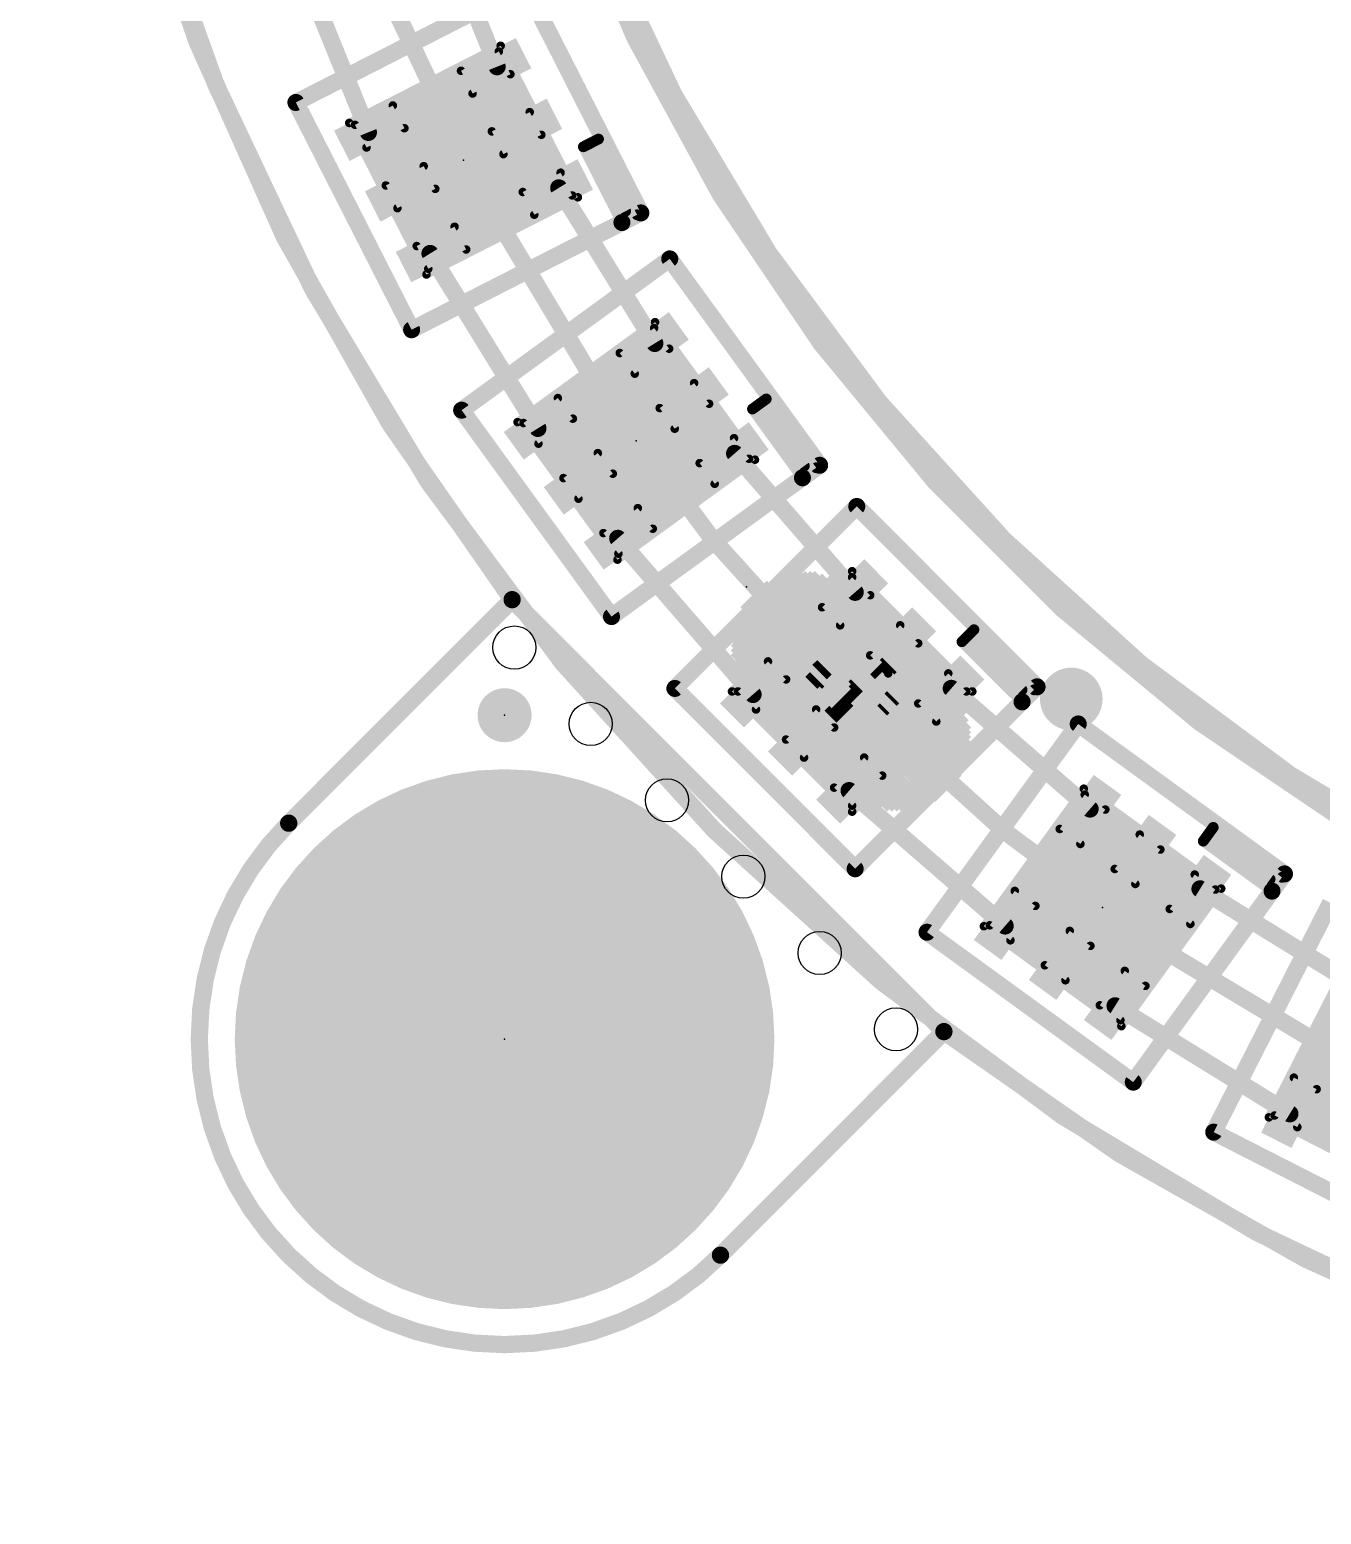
# Model space of a CAD drawing. Extents: x -17 to 92, y -61 to 85.
# Drawn here: x 0.76 to 15.96, y 0.76 to 18.22 of the extents above; entities that cross this region are included whole.
import ezdxf

# ---------------------------------------------------------------- set-up
doc = ezdxf.new("R2010")
doc.units = 0
for name, color, linetype in [('1', 12, 'CONTINUOUS'), ('16', 132, 'CONTINUOUS'), ('17', 110, 'CONTINUOUS'), ('18', 110, 'CONTINUOUS'), ('20', 31, 'CONTINUOUS'), ('21', 41, 'CONTINUOUS'), ('22', 253, 'CONTINUOUS'), ('23', 53, 'CONTINUOUS'), ('24', 53, 'CONTINUOUS'), ('39', 12, 'CONTINUOUS'), ('51', 253, 'CONTINUOUS')]:
    doc.layers.add(name, color=color, linetype=linetype)

# ---------------------------------------------------------------- blocks, each defined once
blk = doc.blocks.new('RECT')
blk.add_solid([(-0.5, -0.5), (0.5, -0.5), (-0.5, 0.5), (0.5, 0.5)])
blk = doc.blocks.new('PIE')
at = {"const_width": 0.5}
blk.add_lwpolyline([(0, -0.25, 1), (0, 0.25, 1), (0, -0.25)], format="xyb", dxfattribs=at)
blk = doc.blocks.new('ROUNDP')
at = {"const_width": 0.5}
blk.add_lwpolyline([(0, -0.25, 1), (0, 0.25, 1), (0, -0.25)], format="xyb", dxfattribs=at)
blk = doc.blocks.new('ROUNDV')
at = {"const_width": 0.5}
blk.add_lwpolyline([(0, -0.25, 1), (0, 0.25, 1), (0, -0.25)], format="xyb", dxfattribs=at)

msp = doc.modelspace()

# ---------------------------------------------------------------- linework, layer by layer
at = {"layer": '1'}
for points, const_width in [([(0.889, 27.94, 2.4102), (28.0035, 54.991)], 0.2032), ([(27.94, 52.705, 2.4142), (52.705, 27.94)], 0.2032), ([(6.2145, 17.7675, 1), (6.3087, 17.8055)], 0.1016), ([(4.6998, 16.9956, 1), (4.7939, 17.0338)], 0.1016), ([(7.0312, 16.3876, 1), (6.9447, 16.3342)], 0.1016), ([(5.5165, 15.6158, 1), (5.43, 15.5624)], 0.1016), ([(8.0736, 14.5059, 1), (8.1601, 14.5593)], 0.1016), ([(6.6983, 13.5067, 1), (6.7847, 13.5601)], 0.1016), ([(9.0956, 13.2715, 1), (9.0189, 13.2049)], 0.1016), ([(7.7203, 12.2722, 1), (7.6436, 12.2057)], 0.1016), ([(10.4364, 11.5728, 1), (10.5131, 11.6394)], 0.1016), ([(9.2343, 10.3708, 1), (9.3111, 10.4373)], 0.1016), ([(11.6394, 10.5131, 1), (11.5728, 10.4364)], 0.1016), ([(10.4373, 9.3111, 1), (10.3708, 9.2343)], 0.1016), ([(13.2049, 9.0189, 1), (13.2715, 9.0956)], 0.1016), ([(14.5593, 8.1601, 1), (14.5059, 8.0736)], 0.1016), ([(12.2057, 7.6436, 1), (12.2722, 7.7203)], 0.1016), ([(13.5601, 6.7847, 1), (13.5067, 6.6983)], 0.1016), ([(15.5624, 5.43, 1), (15.6158, 5.5165)], 0.1016)]:
    msp.add_lwpolyline(points, format="xyb", dxfattribs=dict(at, const_width=const_width))
at = {"layer": '1', "const_width": 0.2032}
for points in [[(6.2616, 17.7865), (5.4498, 19.7964)], [(3.833, 19.2711), (4.7469, 17.0147)], [(6.9879, 16.3609), (8.1168, 14.5326)], [(6.7415, 13.5334), (5.4732, 15.5891)], [(10.4748, 11.6061), (9.0573, 13.2382)], [(7.682, 12.239), (9.2727, 10.404)], [(11.6061, 10.4748), (13.2382, 9.0573)], [(12.239, 7.682), (10.404, 9.2727)], [(14.5326, 8.1168), (16.3609, 6.9879)], [(15.5891, 5.4732), (13.5334, 6.7415)]]:
    msp.add_lwpolyline(points, dxfattribs=at)
at = {"layer": '16'}
for points, const_width in [([(27.8765, 54.991, 2.4102), (54.991, 27.94)], 0.2032), ([(6.4748, 11.5548, 1), (6.403, 11.483)], 0.1016), ([(6.4748, 11.483, 1), (6.403, 11.5548)], 0.1016), ([(3.81, 8.89, 1), (8.89, 3.81)], 0.2032), ([(3.7741, 8.9259, 1), (3.8459, 8.8541)], 0.1016), ([(3.8459, 8.8541, 1), (3.7741, 8.9259)], 0.1016), ([(11.5548, 6.403, 1), (11.483, 6.4748)], 0.1016), ([(11.483, 6.403, 1), (11.5548, 6.4748)], 0.1016), ([(8.8541, 3.8459, 1), (8.9259, 3.7741)], 0.1016), ([(8.9259, 3.7741, 1), (8.8541, 3.8459)], 0.1016)]:
    msp.add_lwpolyline(points, format="xyb", dxfattribs=dict(at, const_width=const_width))
at = {"layer": '16', "const_width": 0.2032}
for points in [[(3.81, 8.89), (6.4389, 11.5189)], [(6.4389, 11.5189), (11.5189, 6.4389)], [(11.5189, 6.4389), (8.89, 3.81)]]:
    msp.add_lwpolyline(points, dxfattribs=at)
at = {"layer": '20'}
for points, const_width in [([(6.4389, 44.3611, 0.3395), (6.4389, 11.5189)], 0.2032), ([(5.969, 24.13, 0.3201), (24.13, 5.969)], 0.2032), ([(6.3986, 11.488, 1), (6.4792, 11.5498)], 0.1016), ([(6.4748, 11.483, 1), (6.403, 11.5548)], 0.1016), ([(3.81, 8.89, 1), (8.89, 3.81)], 0.2032), ([(3.7741, 8.9259, 1), (3.8459, 8.8541)], 0.1016), ([(3.8459, 8.8541, 1), (3.7741, 8.9259)], 0.1016), ([(11.5189, 6.4389, 0.3395), (44.3611, 6.4389)], 0.2032), ([(11.5498, 6.4792, 1), (11.488, 6.3986)], 0.1016), ([(11.5548, 6.403, 1), (11.483, 6.4748)], 0.1016), ([(8.8541, 3.8459, 1), (8.9259, 3.7741)], 0.1016), ([(8.9259, 3.7741, 1), (8.8541, 3.8459)], 0.1016)]:
    msp.add_lwpolyline(points, format="xyb", dxfattribs=dict(at, const_width=const_width))
at = {"layer": '20', "const_width": 0.2032}
for points in [[(6.4389, 11.5189), (3.81, 8.89)], [(8.89, 3.81), (11.5189, 6.4389)]]:
    msp.add_lwpolyline(points, dxfattribs=at)
at = {"layer": '20'}
for centre in [(6.4653, 10.9555), (7.3634, 10.0574), (8.2614, 9.1594), (9.1594, 8.2614), (10.0574, 7.3634), (10.9555, 6.4653)]:
    msp.add_circle(centre, 0.254, dxfattribs=at)
at = {"layer": '21'}
for points, const_width in [([(27.94, 0.889, 1), (27.94, 54.991, 1), (27.94, 0.889)], 0.2032), ([(27.94, 5.715, 1), (27.94, 50.165, 1), (27.94, 5.715)], 0.2032), ([(3.939, 17.3887, 1), (3.8499, 17.3433)], 0.1), ([(3.8718, 17.4106, 1), (3.9172, 17.3215)], 0.1), ([(7.3941, 16.9046, 1), (7.3376, 16.8757)], 0.0635), ([(7.3514, 16.9184, 1), (7.3803, 16.8619)], 0.0635), ([(7.3803, 16.8619, 1), (7.3514, 16.9184)], 0.0635), ([(7.4832, 16.95, 1), (7.4267, 16.9211)], 0.0635), ([(7.4694, 16.9072, 1), (7.4405, 16.9638)], 0.0635), ([(7.305, 16.8592, 1), (7.2485, 16.8303)], 0.0635), ([(7.2623, 16.873, 1), (7.2912, 16.8165)], 0.0635), ([(7.7462, 16.0738, 1), (7.8027, 16.1026)], 0.0635), ([(7.8807, 16.0301, 1), (7.9372, 16.0589)], 0.0635), ([(7.9089, 16.0445, 1), (7.9981, 16.0899)], 0.1), ([(7.9234, 16.0162, 1), (7.8945, 16.0728)], 0.0635), ([(7.9762, 16.0227, 1), (7.9308, 16.1118)], 0.1), ([(7.7081, 15.9983, 1), (7.7534, 15.9092)], 0.1), ([(7.7534, 15.9092, 1), (7.7081, 15.9983)], 0.1), ([(7.7163, 15.982, 1), (7.7452, 15.9254)], 0.0635), ([(7.7025, 15.9393, 1), (7.759, 15.9681)], 0.0635), ([(8.334, 15.5557, 1), (8.2531, 15.4969)], 0.1), ([(8.3229, 15.4858, 1), (8.2642, 15.5667)], 0.1), ([(5.2337, 14.7376, 1), (5.2791, 14.6485)], 0.1), ([(5.2119, 14.6703, 1), (5.301, 14.7157)], 0.1), ([(5.8851, 13.7764, 1), (5.8042, 13.7176)], 0.1), ([(5.8153, 13.7875, 1), (5.874, 13.7066)], 0.1), ([(9.2482, 13.787, 1), (9.2855, 13.7356)], 0.0635), ([(9.2925, 13.7799, 1), (9.2412, 13.7426)], 0.0635), ([(9.3734, 13.8387, 1), (9.3221, 13.8014)], 0.0635), ([(9.3291, 13.8457, 1), (9.3664, 13.7944)], 0.0635), ([(9.3664, 13.7944, 1), (9.3291, 13.8457)], 0.0635), ([(9.4543, 13.8975, 1), (9.403, 13.8602)], 0.0635), ([(9.4473, 13.8532, 1), (9.41, 13.9045)], 0.0635), ([(9.8511, 13.0733, 1), (9.9025, 13.1106)], 0.0635), ([(9.9908, 13.0512, 1), (10.0421, 13.0885)], 0.0635), ([(10.0351, 13.0441, 1), (9.9978, 13.0955)], 0.0635), ([(10.0164, 13.0698, 1), (10.0973, 13.1286)], 0.1), ([(10.0863, 13.0588, 1), (10.0275, 13.1397)], 0.1), ([(9.8253, 12.9927, 1), (9.884, 12.9118)], 0.1), ([(9.884, 12.9118, 1), (9.8253, 12.9927)], 0.1), ([(9.836, 12.9779, 1), (9.8733, 12.9266)], 0.0635), ([(9.829, 12.9336, 1), (9.8803, 12.9709)], 0.0635), ([(10.5292, 12.6505, 1), (10.4585, 12.5798)], 0.1), ([(10.5292, 12.5798, 1), (10.4585, 12.6505)], 0.1), ([(7.5786, 11.3604, 1), (7.6374, 11.2795)], 0.1), ([(7.5676, 11.2906, 1), (7.6485, 11.3494)], 0.1), ([(11.8952, 11.188, 1), (11.8503, 11.1431)], 0.0635), ([(11.8952, 11.1431, 1), (11.8503, 11.188)], 0.0635), ([(11.7537, 11.0466, 1), (11.7088, 11.0017)], 0.0635), ([(11.7088, 11.0466, 1), (11.7537, 11.0017)], 0.0635), ([(11.8244, 11.1173, 1), (11.7795, 11.0724)], 0.0635), ([(11.7795, 11.1173, 1), (11.8244, 11.0724)], 0.0635), ([(11.8244, 11.0724, 1), (11.7795, 11.1173)], 0.0635), ([(8.3888, 10.5101, 1), (8.3181, 10.4394)], 0.1), ([(8.3181, 10.5101, 1), (8.3888, 10.4394)], 0.1), ([(12.4159, 10.436, 1), (12.4608, 10.4809)], 0.0635), ([(12.5574, 10.436, 1), (12.6023, 10.4809)], 0.0635), ([(12.6023, 10.436, 1), (12.5574, 10.4809)], 0.0635), ([(12.6505, 10.4585, 1), (12.5798, 10.5292)], 0.1), ([(12.5798, 10.4585, 1), (12.6505, 10.5292)], 0.1), ([(12.403, 10.3524, 1), (12.4737, 10.2817)], 0.1), ([(12.4737, 10.2817, 1), (12.403, 10.3524)], 0.1), ([(12.4159, 10.3395, 1), (12.4608, 10.2946)], 0.0635), ([(12.4159, 10.2946, 1), (12.4608, 10.3395)], 0.0635), ([(13.1286, 10.0973, 1), (13.0698, 10.0164)], 0.1), ([(13.1397, 10.0275, 1), (13.0588, 10.0863)], 0.1), ([(14.7065, 8.8666, 1), (14.6692, 8.8152)], 0.0635), ([(14.7135, 8.8222, 1), (14.6622, 8.8595)], 0.0635), ([(14.589, 8.7048, 1), (14.5516, 8.6534)], 0.0635), ([(14.6477, 8.7857, 1), (14.6104, 8.7343)], 0.0635), ([(14.6034, 8.7786, 1), (14.6548, 8.7413)], 0.0635), ([(14.6548, 8.7413, 1), (14.6034, 8.7786)], 0.0635), ([(14.5446, 8.6977, 1), (14.596, 8.6604)], 0.0635), ([(10.4394, 8.3888, 1), (10.5101, 8.3181)], 0.1), ([(10.4394, 8.3181, 1), (10.5101, 8.3888)], 0.1), ([(15.5667, 8.2642, 1), (15.4858, 8.3229)], 0.1), ([(15.4969, 8.2531, 1), (15.5557, 8.334)], 0.1), ([(15.3385, 8.2053, 1), (15.3759, 8.2567)], 0.0635), ([(15.5226, 8.2344, 1), (15.4712, 8.2718)], 0.0635), ([(15.4782, 8.2274, 1), (15.5155, 8.2788)], 0.0635), ([(15.3389, 8.1207, 1), (15.4198, 8.0619)], 0.1), ([(15.4198, 8.0619, 1), (15.3389, 8.1207)], 0.1), ([(15.3536, 8.1099, 1), (15.405, 8.0726)], 0.0635), ([(15.3607, 8.0656, 1), (15.398, 8.117)], 0.0635), ([(11.2795, 7.6374, 1), (11.3604, 7.5786)], 0.1), ([(11.3494, 7.6485, 1), (11.2906, 7.5676)], 0.1), ([(13.7066, 5.874, 1), (13.7875, 5.8153)], 0.1), ([(13.7176, 5.8042, 1), (13.7764, 5.8851)], 0.1), ([(14.7157, 5.301, 1), (14.6703, 5.2119)], 0.1), ([(14.6485, 5.2791, 1), (14.7376, 5.2337)], 0.1)]:
    msp.add_lwpolyline(points, format="xyb", dxfattribs=dict(at, const_width=const_width))
for points, const_width in [([(6.5915, 18.7402), (3.8945, 17.366)], 0.2), ([(7.9535, 16.0672), (6.5915, 18.7402)], 0.2), ([(3.8945, 17.366), (5.2564, 14.693)], 0.2), ([(7.2768, 16.8447), (7.3659, 16.8901)], 0.127), ([(7.3659, 16.8901), (7.455, 16.9355)], 0.127), ([(7.7745, 16.0882), (7.3659, 16.8901)], 0.127), ([(7.455, 16.9355), (7.909, 16.0445)], 0.127), ([(7.7308, 15.9537), (7.2768, 16.8447)], 0.127), ([(7.7308, 15.9537), (7.9535, 16.0672)], 0.2), ([(7.909, 16.0445), (7.7308, 15.9537)], 0.127), ([(5.2564, 14.693), (7.7308, 15.9537)], 0.2), ([(8.2935, 15.5263), (5.8446, 13.747)], 0.2), ([(10.0569, 13.0992), (8.2935, 15.5263)], 0.2), ([(5.8446, 13.747), (7.608, 11.32)], 0.2), ([(9.2669, 13.7613), (9.3478, 13.8201)], 0.127), ([(9.8546, 12.9523), (9.2669, 13.7613)], 0.127), ([(9.3478, 13.8201), (9.4287, 13.8788)], 0.127), ([(9.8768, 13.0919), (9.3478, 13.8201)], 0.127), ([(9.4287, 13.8788), (10.0164, 13.0698)], 0.127), ([(9.8546, 12.9523), (10.0569, 13.0992)], 0.2), ([(10.0164, 13.0698), (9.8546, 12.9523)], 0.127), ([(7.608, 11.32), (9.8546, 12.9523)], 0.2), ([(10.4938, 12.6152), (8.3534, 10.4748)], 0.2), ([(12.6152, 10.4938), (10.4938, 12.6152)], 0.2), ([(11.802, 11.0949), (11.8727, 11.1656)], 0.127), ([(11.8727, 11.1656), (12.5798, 10.4585)], 0.127), ([(11.7313, 11.0242), (11.802, 11.0949)], 0.127), ([(12.4384, 10.3171), (11.7313, 11.0242)], 0.127), ([(12.4384, 10.4585), (11.802, 11.0949)], 0.127), ([(8.3534, 10.4748), (10.4748, 8.3534)], 0.2), ([(12.4384, 10.3171), (12.6152, 10.4938)], 0.2), ([(12.5798, 10.4585), (12.4384, 10.3171)], 0.127), ([(10.4748, 8.3534), (12.4384, 10.3171)], 0.2), ([(13.0992, 10.0569), (11.32, 7.608)], 0.2), ([(15.5263, 8.2935), (13.0992, 10.0569)], 0.2), ([(14.6291, 8.76), (14.6879, 8.8409)], 0.127), ([(14.6879, 8.8409), (15.4969, 8.2531)], 0.127), ([(14.5703, 8.6791), (14.6291, 8.76)], 0.127), ([(15.3793, 8.0913), (14.5703, 8.6791)], 0.127), ([(15.3572, 8.231), (14.6291, 8.76)], 0.127), ([(15.3793, 8.0913), (15.5263, 8.2935)], 0.2), ([(15.4969, 8.2531), (15.3793, 8.0913)], 0.127), ([(13.747, 5.8446), (15.3793, 8.0913)], 0.2), ([(16.0672, 7.9535), (14.693, 5.2564)], 0.2), ([(11.32, 7.608), (13.747, 5.8446)], 0.2), ([(14.693, 5.2564), (17.366, 3.8945)], 0.2)]:
    msp.add_lwpolyline(points, dxfattribs=dict(at, const_width=const_width))
at = {"layer": '23'}
for p in [(5.8674, 16.6878), (7.8994, 13.3858), (10.4394, 10.4394), (6.35, 10.16), (13.3858, 7.8994), (6.35, 6.35)]:
    msp.add_point(p, dxfattribs=at)
at = {"layer": '24'}
for p in [(9.1948, 11.6713), (6.35, 10.16)]:
    msp.add_point(p, dxfattribs=at)
at = {"layer": '51', "const_width": 0.1}
for points in [[(4.5224, 17.1248), (6.3044, 18.0328)], [(6.2826, 17.9655), (5.8371, 17.7386)], [(6.4188, 17.6982), (6.2826, 17.9655)], [(6.3044, 18.0328), (7.2124, 16.2508)], [(5.8371, 17.7386), (5.9733, 17.4712)], [(5.9733, 17.4712), (6.4188, 17.6982)], [(4.5896, 17.103), (5.0352, 17.33)], [(5.0352, 17.33), (5.1714, 17.0627)], [(6.6458, 17.2527), (6.2003, 17.0257)], [(6.782, 16.9854), (6.6458, 17.2527)], [(5.4304, 15.3428), (4.5224, 17.1248)], [(4.7258, 16.8357), (4.5896, 17.103)], [(5.1714, 17.0627), (4.7258, 16.8357)], [(6.2003, 17.0257), (6.3365, 16.7584)], [(6.3365, 16.7584), (6.782, 16.9854)], [(4.9528, 16.3902), (5.3983, 16.6172)], [(5.3983, 16.6172), (5.5345, 16.3499)], [(7.009, 16.5399), (6.5634, 16.3129)], [(7.1451, 16.2726), (7.009, 16.5399)], [(5.089, 16.1229), (4.9528, 16.3902)], [(5.5345, 16.3499), (5.089, 16.1229)], [(7.2124, 16.2508), (5.4304, 15.3428)], [(6.5634, 16.3129), (6.6996, 16.0456)], [(6.6996, 16.0456), (7.1451, 16.2726)], [(5.7615, 15.9044), (5.316, 15.6774)], [(5.8977, 15.637), (5.7615, 15.9044)], [(5.316, 15.6774), (5.4522, 15.4101)], [(5.4522, 15.4101), (5.8977, 15.637)], [(6.5026, 13.607), (8.1206, 14.7826)], [(8.1096, 14.7128), (7.7051, 14.4189)], [(8.2859, 14.4701), (8.1096, 14.7128)], [(8.1206, 14.7826), (9.2962, 13.1646)], [(7.8814, 14.1762), (8.2859, 14.4701)], [(7.7051, 14.4189), (7.8814, 14.1762)], [(8.5798, 14.0655), (8.1753, 13.7717)], [(8.7561, 13.8228), (8.5798, 14.0655)], [(6.5724, 13.596), (6.9769, 13.8899)], [(6.9769, 13.8899), (7.1533, 13.6472)], [(8.1753, 13.7717), (8.3516, 13.529)], [(8.3516, 13.529), (8.7561, 13.8228)], [(7.6782, 11.989), (6.5026, 13.607)], [(6.7488, 13.3533), (6.5724, 13.596)], [(7.1533, 13.6472), (6.7488, 13.3533)], [(9.05, 13.4183), (8.6455, 13.1244)], [(9.2264, 13.1756), (9.05, 13.4183)], [(7.0427, 12.9488), (7.4472, 13.2426)], [(7.4472, 13.2426), (7.6235, 12.9999)], [(9.2962, 13.1646), (7.6782, 11.989)], [(8.6455, 13.1244), (8.8219, 12.8817)], [(8.8219, 12.8817), (9.2264, 13.1756)], [(7.219, 12.7061), (7.0427, 12.9488)], [(7.6235, 12.9999), (7.219, 12.7061)], [(7.9174, 12.5954), (7.5129, 12.3015)], [(8.0937, 12.3527), (7.9174, 12.5954)], [(7.6892, 12.0588), (8.0937, 12.3527)], [(7.5129, 12.3015), (7.6892, 12.0588)], [(9.0252, 10.4394), (10.4394, 11.8536)], [(10.4394, 11.8536), (11.8536, 10.4394)], [(10.4394, 11.7829), (10.0858, 11.4293)], [(10.6515, 11.5708), (10.4394, 11.7829)], [(10.298, 11.2172), (10.6515, 11.5708)], [(10.0858, 11.4293), (10.298, 11.2172)], [(11.0051, 11.2172), (10.6515, 10.8637)], [(11.2172, 11.0051), (11.0051, 11.2172)], [(10.8637, 10.6515), (11.2172, 11.0051)], [(9.0959, 10.4394), (9.4495, 10.793)], [(9.4495, 10.793), (9.6616, 10.5808)], [(10.6515, 10.8637), (10.8637, 10.6515)], [(11.5708, 10.6515), (11.2172, 10.298)], [(11.7829, 10.4394), (11.5708, 10.6515)], [(10.4394, 9.0252), (9.0252, 10.4394)], [(9.308, 10.2273), (9.0959, 10.4394)], [(9.6616, 10.5808), (9.308, 10.2273)], [(11.8536, 10.4394), (10.4394, 9.0252)], [(11.4293, 10.0858), (11.7829, 10.4394)], [(11.2172, 10.298), (11.4293, 10.0858)], [(9.6616, 9.8737), (10.0151, 10.2273)], [(10.0151, 10.2273), (10.2273, 10.0151)], [(10.2273, 10.0151), (9.8737, 9.6616)], [(9.8737, 9.6616), (9.6616, 9.8737)], [(10.5808, 9.6616), (10.2273, 9.308)], [(10.793, 9.4495), (10.5808, 9.6616)], [(10.4394, 9.0959), (10.793, 9.4495)], [(10.2273, 9.308), (10.4394, 9.0959)], [(11.989, 7.6782), (13.1646, 9.2962)], [(13.1756, 9.2264), (12.8817, 8.8219)], [(13.1646, 9.2962), (14.7826, 8.1206)], [(13.4183, 9.05), (13.1756, 9.2264)], [(13.1244, 8.6455), (13.4183, 9.05)], [(12.8817, 8.8219), (13.1244, 8.6455)], [(13.8228, 8.7561), (13.529, 8.3516)], [(14.0655, 8.5798), (13.8228, 8.7561)], [(13.7717, 8.1753), (14.0655, 8.5798)], [(13.529, 8.3516), (13.7717, 8.1753)], [(14.4701, 8.2859), (14.1762, 7.8814)], [(14.7128, 8.1096), (14.4701, 8.2859)], [(12.0588, 7.6892), (12.3527, 8.0937)], [(12.3527, 8.0937), (12.5954, 7.9174)], [(14.7826, 8.1206), (13.607, 6.5026)], [(14.4189, 7.7051), (14.7128, 8.1096)], [(12.5954, 7.9174), (12.3015, 7.5129)], [(14.1762, 7.8814), (14.4189, 7.7051)], [(13.607, 6.5026), (11.989, 7.6782)], [(12.3015, 7.5129), (12.0588, 7.6892)], [(12.7061, 7.219), (12.9999, 7.6235)], [(12.9999, 7.6235), (13.2426, 7.4472)], [(13.2426, 7.4472), (12.9488, 7.0427)], [(12.9488, 7.0427), (12.7061, 7.219)], [(13.6472, 7.1533), (13.3533, 6.7488)], [(13.8899, 6.9769), (13.6472, 7.1533)], [(15.3428, 5.4304), (16.2508, 7.2124)], [(13.596, 6.5724), (13.8899, 6.9769)], [(13.3533, 6.7488), (13.596, 6.5724)], [(15.4101, 5.4522), (15.637, 5.8977)], [(15.637, 5.8977), (15.9044, 5.7615)], [(15.9044, 5.7615), (15.6774, 5.316)], [(17.1248, 4.5224), (15.3428, 5.4304)], [(15.6774, 5.316), (15.4101, 5.4522)]]:
    msp.add_lwpolyline(points, dxfattribs=at)
at = {"layer": '51', "const_width": 0.05}
for points in [[(6.3048, 17.9769, 1), (6.2603, 17.9542)], [(6.2939, 17.9433, 1), (6.2712, 17.9878)], [(6.3267, 18.0441, 1), (6.2821, 18.0214)], [(6.3158, 18.0105, 1), (6.2931, 18.0551)], [(5.8593, 17.7499, 1), (5.8148, 17.7272)], [(5.8257, 17.7608, 1), (5.8484, 17.7163)], [(6.3965, 17.6869, 1), (6.441, 17.7096)], [(6.4301, 17.676, 1), (6.4074, 17.7205)], [(5.9619, 17.4935, 1), (5.9846, 17.449)], [(5.951, 17.4599, 1), (5.9955, 17.4826)], [(5.0574, 17.3413, 1), (5.0129, 17.3186)], [(5.0465, 17.3077, 1), (5.0238, 17.3522)], [(6.668, 17.2641, 1), (6.6235, 17.2414)], [(6.6571, 17.2305, 1), (6.6344, 17.275)], [(4.5447, 17.1362, 1), (4.5001, 17.1135)], [(4.5111, 17.1471, 1), (4.5337, 17.1025)], [(4.6119, 17.1143, 1), (4.5674, 17.0916)], [(4.5783, 17.1252, 1), (4.601, 17.0807)], [(5.1827, 17.0404, 1), (5.16, 17.0849)], [(5.1491, 17.0513, 1), (5.1936, 17.074)], [(6.2225, 17.0371, 1), (6.178, 17.0144)], [(6.1889, 17.048, 1), (6.2116, 17.0035)], [(6.7597, 16.9741, 1), (6.8042, 16.9968)], [(6.7933, 16.9632, 1), (6.7706, 17.0077)], [(4.7145, 16.8579, 1), (4.7372, 16.8134)], [(4.7036, 16.8243, 1), (4.7481, 16.847)], [(6.3251, 16.7807, 1), (6.3478, 16.7362)], [(6.3142, 16.7471, 1), (6.3587, 16.7698)], [(5.4206, 16.6285, 1), (5.3761, 16.6058)], [(5.4097, 16.5949, 1), (5.387, 16.6394)], [(7.0312, 16.5513, 1), (6.9867, 16.5286)], [(7.0203, 16.5177, 1), (6.9976, 16.5622)], [(4.9751, 16.4015, 1), (4.9306, 16.3788)], [(4.9415, 16.4124, 1), (4.9642, 16.3679)], [(5.5123, 16.3385, 1), (5.5568, 16.3612)], [(5.5459, 16.3276, 1), (5.5232, 16.3721)], [(6.5857, 16.3243, 1), (6.5412, 16.3016)], [(6.5521, 16.3352, 1), (6.5748, 16.2907)], [(7.1229, 16.2613, 1), (7.1674, 16.284)], [(7.1565, 16.2504, 1), (7.1338, 16.2949)], [(7.1901, 16.2394, 1), (7.2347, 16.2621)], [(7.2237, 16.2285, 1), (7.201, 16.2731)], [(5.0777, 16.1451, 1), (5.1004, 16.1006)], [(5.0668, 16.1115, 1), (5.1113, 16.1342)], [(6.6883, 16.0679, 1), (6.711, 16.0234)], [(6.6774, 16.0343, 1), (6.7219, 16.057)], [(5.7838, 15.9157, 1), (5.7393, 15.893)], [(5.7729, 15.8821, 1), (5.7502, 15.9266)], [(5.3383, 15.6887, 1), (5.2938, 15.666)], [(5.3047, 15.6996, 1), (5.3274, 15.6551)], [(5.8755, 15.6257, 1), (5.92, 15.6484)], [(5.9091, 15.6148, 1), (5.8864, 15.6593)], [(5.419, 15.3651, 1), (5.4417, 15.3205)], [(5.4081, 15.3315, 1), (5.4527, 15.3541)], [(5.4409, 15.4323, 1), (5.4636, 15.3878)], [(5.43, 15.3987, 1), (5.4745, 15.4214)], [(8.1298, 14.7275, 1), (8.0893, 14.6981)], [(8.1243, 14.6925, 1), (8.0949, 14.733)], [(8.1409, 14.7973, 1), (8.1004, 14.7679)], [(8.1353, 14.7624, 1), (8.1059, 14.8028)], [(8.2657, 14.4554, 1), (8.3061, 14.4848)], [(8.3006, 14.4498, 1), (8.2712, 14.4903)], [(7.7253, 14.4336, 1), (7.6848, 14.4042)], [(7.6904, 14.4391, 1), (7.7198, 14.3986)], [(7.8667, 14.1964, 1), (7.8961, 14.1559)], [(7.8612, 14.1615, 1), (7.9016, 14.1909)], [(8.6, 14.0802, 1), (8.5596, 14.0509)], [(8.5945, 14.0453, 1), (8.5651, 14.0858)], [(6.9972, 13.9046, 1), (6.9567, 13.8752)], [(6.9916, 13.8696, 1), (6.9622, 13.9101)], [(8.1955, 13.7863, 1), (8.1551, 13.757)], [(8.1606, 13.7919, 1), (8.19, 13.7514)], [(8.7359, 13.8081, 1), (8.7764, 13.8375)], [(8.7708, 13.8026, 1), (8.7414, 13.8431)], [(6.5228, 13.6217, 1), (6.4824, 13.5923)], [(6.4879, 13.6273, 1), (6.5173, 13.5868)], [(6.5927, 13.6107, 1), (6.5522, 13.5813)], [(6.5577, 13.6162, 1), (6.5871, 13.5757)], [(7.1331, 13.6325, 1), (7.1735, 13.6619)], [(7.168, 13.6269, 1), (7.1386, 13.6674)], [(8.3369, 13.5492, 1), (8.3663, 13.5087)], [(8.3314, 13.5143, 1), (8.3719, 13.5436)], [(9.0703, 13.433, 1), (9.0298, 13.4036)], [(9.0647, 13.3981, 1), (9.0353, 13.4386)], [(6.7341, 13.3735, 1), (6.7635, 13.333)], [(6.7285, 13.3386, 1), (6.769, 13.368)], [(7.4674, 13.2573, 1), (7.4269, 13.228)], [(7.4619, 13.2224, 1), (7.4325, 13.2629)], [(8.6657, 13.1391, 1), (8.6253, 13.1097)], [(8.6308, 13.1447, 1), (8.6602, 13.1042)], [(9.2061, 13.1609, 1), (9.2466, 13.1903)], [(9.2411, 13.1554, 1), (9.2117, 13.1959)], [(9.276, 13.1499, 1), (9.3164, 13.1793)], [(9.3109, 13.1443, 1), (9.2815, 13.1848)], [(7.0629, 12.9635, 1), (7.0224, 12.9341)], [(7.028, 12.969, 1), (7.0574, 12.9285)], [(7.6033, 12.9852, 1), (7.6437, 13.0146)], [(7.6382, 12.9797, 1), (7.6088, 13.0202)], [(8.8072, 12.902, 1), (8.8365, 12.8615)], [(8.8016, 12.867, 1), (8.8421, 12.8964)], [(7.2043, 12.7263, 1), (7.2337, 12.6858)], [(7.1988, 12.6914, 1), (7.2392, 12.7207)], [(7.9376, 12.6101, 1), (7.8972, 12.5807)], [(7.9321, 12.5752, 1), (7.9027, 12.6157)], [(8.1084, 12.3325, 1), (8.079, 12.373)], [(7.5331, 12.3162, 1), (7.4927, 12.2868)], [(7.4982, 12.3218, 1), (7.5276, 12.2813)], [(8.0735, 12.338, 1), (8.114, 12.3674)], [(7.6745, 12.0791, 1), (7.7039, 12.0386)], [(7.669, 12.0441, 1), (7.7095, 12.0735)], [(7.6635, 12.0092, 1), (7.6929, 11.9688)], [(7.6579, 11.9743, 1), (7.6984, 12.0037)], [(10.4571, 11.8713, 1), (10.4217, 11.8359)], [(10.4571, 11.8359, 1), (10.4217, 11.8713)], [(10.4571, 11.8006, 1), (10.4217, 11.7652)], [(10.4571, 11.7652, 1), (10.4217, 11.8006)], [(10.6692, 11.5531, 1), (10.6339, 11.5884)], [(10.6339, 11.5531, 1), (10.6692, 11.5884)], [(10.1035, 11.447, 1), (10.0682, 11.4117)], [(10.0682, 11.447, 1), (10.1035, 11.4117)], [(10.2803, 11.2349, 1), (10.3157, 11.1995)], [(10.2803, 11.1995, 1), (10.3157, 11.2349)], [(11.0228, 11.2349, 1), (10.9874, 11.1995)], [(11.0228, 11.1995, 1), (10.9874, 11.2349)], [(11.2349, 10.9874, 1), (11.1995, 11.0228)], [(11.1995, 10.9874, 1), (11.2349, 11.0228)], [(9.4671, 10.8106, 1), (9.4318, 10.7753)], [(9.4671, 10.7753, 1), (9.4318, 10.8106)], [(10.6692, 10.8813, 1), (10.6339, 10.846)], [(10.6339, 10.8813, 1), (10.6692, 10.846)], [(10.846, 10.6692, 1), (10.8813, 10.6339)], [(10.846, 10.6339, 1), (10.8813, 10.6692)], [(11.5884, 10.6692, 1), (11.5531, 10.6339)], [(11.5884, 10.6339, 1), (11.5531, 10.6692)], [(9.0429, 10.4571, 1), (9.0075, 10.4217)], [(9.0075, 10.4571, 1), (9.0429, 10.4217)], [(9.1136, 10.4571, 1), (9.0782, 10.4217)], [(9.0782, 10.4571, 1), (9.1136, 10.4217)], [(9.6793, 10.5631, 1), (9.6439, 10.5985)], [(9.6439, 10.5631, 1), (9.6793, 10.5985)], [(11.8006, 10.4217, 1), (11.7652, 10.4571)], [(11.7652, 10.4217, 1), (11.8006, 10.4571)], [(11.8713, 10.4217, 1), (11.8359, 10.4571)], [(11.8359, 10.4217, 1), (11.8713, 10.4571)], [(11.2349, 10.3157, 1), (11.1995, 10.2803)], [(11.1995, 10.3157, 1), (11.2349, 10.2803)], [(9.2904, 10.2449, 1), (9.3257, 10.2096)], [(9.2904, 10.2096, 1), (9.3257, 10.2449)], [(10.0328, 10.2449, 1), (9.9975, 10.2096)], [(10.0328, 10.2096, 1), (9.9975, 10.2449)], [(11.4117, 10.1035, 1), (11.447, 10.0682)], [(11.4117, 10.0682, 1), (11.447, 10.1035)], [(10.2449, 9.9975, 1), (10.2096, 10.0328)], [(10.2096, 9.9975, 1), (10.2449, 10.0328)], [(9.6793, 9.8914, 1), (9.6439, 9.856)], [(9.6439, 9.8914, 1), (9.6793, 9.856)], [(9.856, 9.6793, 1), (9.8914, 9.6439)], [(9.856, 9.6439, 1), (9.8914, 9.6793)], [(10.5985, 9.6793, 1), (10.5631, 9.6439)], [(10.5985, 9.6439, 1), (10.5631, 9.6793)], [(10.8106, 9.4318, 1), (10.7753, 9.4671)], [(10.7753, 9.4318, 1), (10.8106, 9.4671)], [(10.2449, 9.3257, 1), (10.2096, 9.2904)], [(10.2096, 9.3257, 1), (10.2449, 9.2904)], [(13.1793, 9.3164, 1), (13.1499, 9.276)], [(13.1848, 9.2815, 1), (13.1443, 9.3109)], [(13.1903, 9.2466, 1), (13.1609, 9.2061)], [(13.1959, 9.2117, 1), (13.1554, 9.2411)], [(10.4217, 9.1136, 1), (10.4571, 9.0782)], [(10.4217, 9.0782, 1), (10.4571, 9.1136)], [(13.4386, 9.0353, 1), (13.3981, 9.0647)], [(13.4036, 9.0298, 1), (13.433, 9.0703)], [(10.4217, 9.0429, 1), (10.4571, 9.0075)], [(10.4217, 9.0075, 1), (10.4571, 9.0429)], [(12.8964, 8.8421, 1), (12.867, 8.8016)], [(12.8615, 8.8365, 1), (12.902, 8.8072)], [(13.8375, 8.7764, 1), (13.8081, 8.7359)], [(13.8431, 8.7414, 1), (13.8026, 8.7708)], [(13.1042, 8.6602, 1), (13.1447, 8.6308)], [(13.1097, 8.6253, 1), (13.1391, 8.6657)], [(14.0858, 8.5651, 1), (14.0453, 8.5945)], [(14.0509, 8.5596, 1), (14.0802, 8.6)], [(13.5087, 8.3663, 1), (13.5492, 8.3369)], [(13.5436, 8.3719, 1), (13.5143, 8.3314)], [(13.7514, 8.19, 1), (13.7919, 8.1606)], [(13.757, 8.1551, 1), (13.7863, 8.1955)], [(14.4848, 8.3061, 1), (14.4554, 8.2657)], [(14.4903, 8.2712, 1), (14.4498, 8.3006)], [(12.3674, 8.114, 1), (12.338, 8.0735)], [(12.373, 8.079, 1), (12.3325, 8.1084)], [(14.733, 8.0949, 1), (14.6925, 8.1243)], [(14.6981, 8.0893, 1), (14.7275, 8.1298)], [(14.8028, 8.1059, 1), (14.7624, 8.1353)], [(14.7679, 8.1004, 1), (14.7973, 8.1409)], [(12.6157, 7.9027, 1), (12.5752, 7.9321)], [(12.5807, 7.8972, 1), (12.6101, 7.9376)], [(14.1559, 7.8961, 1), (14.1964, 7.8667)], [(14.1909, 7.9016, 1), (14.1615, 7.8612)], [(12.0037, 7.6984, 1), (11.9743, 7.6579)], [(11.9688, 7.6929, 1), (12.0092, 7.6635)], [(12.0735, 7.7095, 1), (12.0441, 7.669)], [(12.0386, 7.7039, 1), (12.0791, 7.6745)], [(14.3986, 7.7198, 1), (14.4391, 7.6904)], [(14.4042, 7.6848, 1), (14.4336, 7.7253)], [(12.2813, 7.5276, 1), (12.3218, 7.4982)], [(12.2868, 7.4927, 1), (12.3162, 7.5331)], [(13.0146, 7.6437, 1), (12.9852, 7.6033)], [(13.0202, 7.6088, 1), (12.9797, 7.6382)], [(13.2629, 7.4325, 1), (13.2224, 7.4619)], [(13.228, 7.4269, 1), (13.2573, 7.4674)], [(12.6858, 7.2337, 1), (12.7263, 7.2043)], [(12.7207, 7.2392, 1), (12.6914, 7.1988)], [(13.6619, 7.1735, 1), (13.6325, 7.1331)], [(13.6674, 7.1386, 1), (13.6269, 7.168)], [(12.9285, 7.0574, 1), (12.969, 7.028)], [(12.9341, 7.0224, 1), (12.9635, 7.0629)], [(13.9101, 6.9622, 1), (13.8696, 6.9916)], [(13.8752, 6.9567, 1), (13.9046, 6.9972)], [(13.333, 6.7635, 1), (13.3735, 6.7341)], [(13.368, 6.769, 1), (13.3386, 6.7285)], [(13.5757, 6.5871, 1), (13.6162, 6.5577)], [(13.5813, 6.5522, 1), (13.6107, 6.5927)], [(13.5868, 6.5173, 1), (13.6273, 6.4879)], [(13.5923, 6.4824, 1), (13.6217, 6.5228)], [(15.6484, 5.92, 1), (15.6257, 5.8755)], [(15.6593, 5.8864, 1), (15.6148, 5.9091)], [(15.9266, 5.7502, 1), (15.8821, 5.7729)], [(15.893, 5.7393, 1), (15.9157, 5.7838)], [(15.3541, 5.4527, 1), (15.3315, 5.4081)], [(15.3205, 5.4417, 1), (15.3651, 5.419)], [(15.4214, 5.4745, 1), (15.3987, 5.43)], [(15.3878, 5.4636, 1), (15.4323, 5.4409)], [(15.6551, 5.3274, 1), (15.6996, 5.3047)], [(15.666, 5.2938, 1), (15.6887, 5.3383)]]:
    msp.add_lwpolyline(points, format="xyb", dxfattribs=at)

# ---------------------------------------------------------------- block references
at = {"layer": '1', "xscale": 0.7, "yscale": 0.4}
for p, rotation in [((6.2616, 17.7865), 27), ((4.7469, 17.0147), 27), ((6.6248, 17.0737), 27), ((5.11, 16.3019), 27), ((6.9879, 16.3609), 27), ((5.4732, 15.5891), 27), ((8.1168, 14.5326), 36), ((8.5871, 13.8854), 36), ((6.7415, 13.5334), 36), ((9.0573, 13.2382), 36), ((7.2117, 12.8862), 36), ((7.682, 12.239), 36), ((10.4748, 11.6061), 45), ((11.0404, 11.0404), 45), ((11.6061, 10.4748), 45), ((9.2727, 10.404), 45), ((9.8384, 9.8384), 45), ((10.404, 9.2727), 45), ((13.2382, 9.0573), 54), ((13.8854, 8.5871), 54), ((14.5326, 8.1168), 54), ((12.239, 7.682), 54), ((12.8862, 7.2117), 54), ((13.5334, 6.7415), 54), ((15.5891, 5.4732), 63)]:
    msp.add_blockref('RECT', p, dxfattribs=dict(at, rotation=rotation))
at = {"layer": '1', "xscale": 0.635, "yscale": 0.635}
msp.add_blockref('PIE', (6.35, 10.16), dxfattribs=at)
at = {"layer": '16', "xscale": 0.635, "yscale": 0.635}
msp.add_blockref('PIE', (6.35, 10.16), dxfattribs=at)
at = {"layer": '17', "xscale": 6.35, "yscale": 6.35}
msp.add_blockref('ROUNDP', (6.35, 6.35), dxfattribs=at)
msp.add_blockref('ROUNDP', (6.35, 6.35), dxfattribs=at)
at = {"layer": '18', "xscale": 0.7366, "yscale": 0.7366}
msp.add_blockref('ROUNDV', (13.0175, 10.3505), dxfattribs=at)
msp.add_blockref('ROUNDV', (13.0175, 10.3505), dxfattribs=at)
at = {"layer": '22', "yscale": 0.04, "rotation": 315}
msp.add_blockref('RECT', (9.7463, 11.346), dxfattribs=at)
for p, xscale in [((9.7605, 11.3885), 0.96), ((9.7888, 11.4167), 0.88), ((9.8029, 11.4592), 0.84), ((9.8312, 11.4875), 0.84), ((9.8595, 11.5157), 0.76), ((9.8878, 11.544), 0.76), ((9.9302, 11.5582), 0.72), ((9.9585, 11.5864), 0.72), ((10.015, 11.5864), 0.72), ((10.8211, 10.8369), 2.84), ((10.8494, 10.8652), 2.76), ((10.8777, 10.8935), 2.68), ((10.906, 10.9218), 2.6), ((10.9343, 10.9501), 2.44), ((10.9626, 10.9783), 2.28), ((10.9909, 11.0066), 2.04), ((9.5201, 11.2329), 0.84), ((9.5625, 11.247), 0.88), ((9.7322, 11.1339), 1.28), ((9.7322, 11.1905), 1.2), ((9.7463, 11.2329), 1.16), ((9.7463, 11.2895), 1.08), ((9.4069, 11.0632), 0.84), ((9.4352, 11.148), 0.84), ((9.4211, 11.1056), 0.8), ((9.4635, 11.1763), 0.84), ((9.4918, 11.2046), 0.84), ((9.3504, 10.8369), 0.92), ((9.3504, 10.9501), 0.84), ((9.3504, 10.8935), 0.84), ((9.3787, 11.0349), 0.84), ((9.3787, 10.9783), 0.84), ((9.3645, 10.7662), 0.96), ((10.0292, 10.045), 2.84), ((10.0009, 10.0167), 2.76), ((9.9726, 9.9884), 2.68), ((9.9443, 9.9601), 2.6), ((10.5524, 10.7096), 0.48), ((10.8636, 10.7379), 0.24), ((9.9161, 9.9318), 2.44), ((9.8878, 9.9035), 2.28), ((10.015, 10.5682), 0.24), ((10.0292, 10.6106), 0.28), ((10.0575, 10.6389), 0.28), ((10.0716, 10.6814), 0.24), ((10.0999, 10.7096), 0.24), ((10.5666, 10.6389), 0.44), ((10.6797, 10.4692), 0.76), ((10.6797, 10.4126), 0.68), ((10.6939, 10.6248), 0.08), ((10.7222, 10.6531), 0.08), ((10.7504, 10.6814), 0.08), ((10.7929, 10.6955), 0.12), ((10.8353, 10.7096), 0.16), ((9.8595, 9.8752), 2.04), ((9.9726, 10.5541), 0.2), ((10.4817, 10.4975), 0.2), ((10.4676, 10.4551), 0.16), ((10.5383, 10.4975), 0.28), ((10.3262, 10.2571), 0.16), ((10.3545, 10.2854), 0.16), ((10.3827, 10.3137), 0.16), ((10.3969, 10.3561), 0.12), ((10.4252, 10.3844), 0.12), ((10.4535, 10.4126), 0.12), ((10.8777, 10.3278), 0.28), ((10.906, 10.3561), 0.2), ((11.5141, 10.0874), 0.88), ((11.5283, 10.0167), 0.84), ((10.4676, 9.6631), 1.76), ((10.0716, 10.1157), 0.4), ((10.1282, 10.1157), 0.32), ((10.1706, 10.1298), 0.28), ((10.1989, 10.1581), 0.2), ((10.2272, 10.1864), 0.2), ((10.2696, 10.2005), 0.16), ((10.2979, 10.2288), 0.16), ((10.807, 10.2288), 0.16), ((11.4858, 9.8894), 0.8), ((11.4858, 9.8328), 0.8), ((11.5141, 9.9742), 0.8), ((11.5141, 9.9177), 0.8), ((10.9484, 9.5783), 1.2), ((10.9909, 9.5924), 1.24), ((11.0191, 9.6207), 1.24), ((11.1181, 9.5783), 1.04), ((11.2878, 9.6348), 0.88), ((11.3303, 9.649), 0.84), ((11.3585, 9.6773), 0.84), ((11.3868, 9.7055), 0.84), ((11.4151, 9.7338), 0.84), ((11.4293, 9.7763), 0.8), ((11.4575, 9.8045), 0.8), ((11.1747, 9.5783), 0.96), ((11.2171, 9.5924), 0.92), ((11.2596, 9.6065), 0.88), ((10.906, 9.3378), 0.76), ((10.9626, 9.3378), 0.76), ((11.0191, 9.3944), 0.84), ((10.9909, 9.3661), 0.76), ((11.0474, 9.4227), 0.84), ((10.8777, 9.3096), 0.76)]:
    msp.add_blockref('RECT', p, dxfattribs=dict(at, xscale=xscale))
at = {"layer": '39', "xscale": 2.032, "yscale": 2.032}
for p, rotation in [((5.8674, 16.6878), 297), ((7.8994, 13.3858), 306), ((10.4394, 10.4394), 315), ((13.3858, 7.8994), 324), ((16.6878, 5.8674), 333)]:
    msp.add_blockref('RECT', p, dxfattribs=dict(at, rotation=rotation))
at = {"layer": '51', "xscale": 0.508, "yscale": 0.254}
for p, rotation in [((5.7542, 16.6301), 297), ((7.7967, 13.3112), 306), ((10.3496, 10.3496), 315), ((13.3112, 7.7967), 324)]:
    msp.add_blockref('RECT', p, dxfattribs=dict(at, rotation=rotation))

doc.saveas('drawing.dxf')
